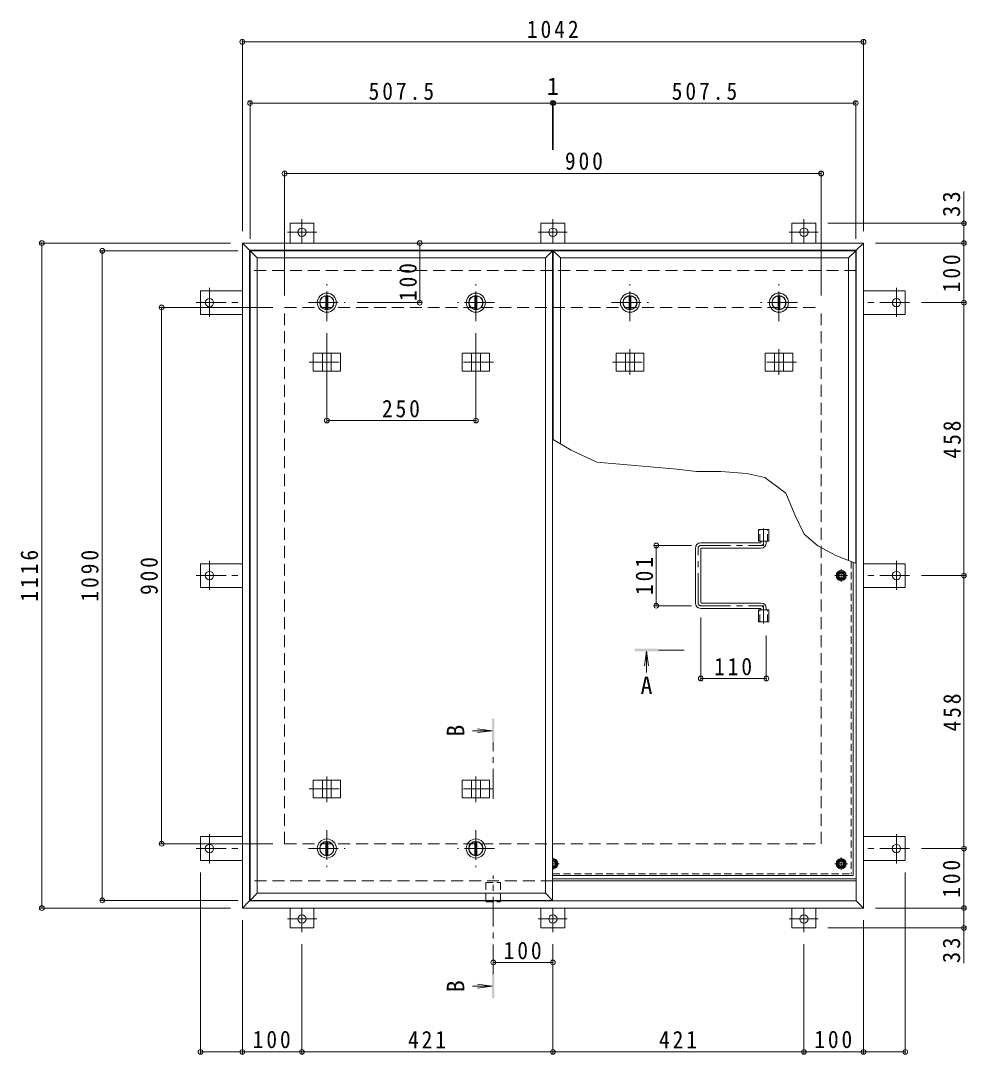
# Model space of a CAD drawing. Units: millimetres on the paper, enlarged 2 times, with parts at other scales. Extents: x -524 to 544, y -392 to 368.
# Drawn here: x -436.6 to -119.3, y -64.2 to 282.7 of the extents above; entities that cross this region are included whole.
import ezdxf
from ezdxf.enums import TextEntityAlignment as Align

# ---------------------------------------------------------------- set-up
doc = ezdxf.new("R2010")
doc.units = ezdxf.units.MM
doc.header["$LTSCALE"] = 2
doc.header["$PDMODE"] = 32
doc.header["$PDSIZE"] = 1.6
for name, pattern in [('CHAIN1', [8, 5, -1, 1, -1]), ('DASHED1', [1.8, 1.2, -0.6]), ('DASHED2', [3, 2, -1])]:
    doc.linetypes.add(name, pattern=pattern)
for name, color, linetype, lineweight in [('0-1_躯体', 2, 'DASHED2', 9), ('0-2_仕上', 3, 'Continuous', 9), ('0-3_建具', 4, 'Continuous', 9), ('0-5_寸法', 4, 'Continuous', 9), ('0-6_ハッチ', 6, 'Continuous', 5), ('0-7', 5, 'Continuous', 5), ('0-A', 3, 'CHAIN1', 9), ('0-B', 2, 'Continuous', 9), ('0-C', 2, 'Continuous', 9), ('0-E', 3, 'Continuous', 9), ('0-F', 7, 'Continuous', 9)]:
    doc.layers.add(name, color=color, linetype=linetype, lineweight=lineweight)
doc.styles.add('ＭＳ ゴシック', font='')
doc.styles.get('ＭＳ ゴシック').set_extended_font_data('MS Gothic')

msp = doc.modelspace()

# ---------------------------------------------------------------- linework, layer by layer
at = {"layer": '0-1_躯体'}
for p, q in [((-156.2, 198.902), (-359.8, 198.902)), ((-348, 186.502), (-168, 186.502)), ((-348, 6.502), (-348, 186.502)), ((-168, 6.502), (-168, 186.502)), ((-348, 6.502), (-168, 6.502)), ((-258.1, -5.898), (-359.8, -5.898))]:
    msp.add_line(p, q, dxfattribs=at)
at = {"layer": '0-1_躯体', "linetype": 'Continuous'}
msp.add_line((-156.2, -5.898), (-258.1, -5.898), dxfattribs=at)
at = {"layer": '0-2_仕上'}
for p, q in [((-359.6, -12.498), (-359.6, 205.502)), ((-357.2, 203.102), (-359.6, 205.502)), ((-260.5, 203.102), (-258.1, 205.502)), ((-257.9, 205.502), (-156.4, 205.502)), ((-255.5, 203.102), (-257.9, 205.502)), ((-257.9, 142.222), (-257.9, 205.502)), ((-158.8, 203.102), (-156.4, 205.502)), ((-156.4, 205.502), (-156.4, 100.656)), ((-357.2, -10.098), (-357.2, 203.102)), ((-255.5, 203.102), (-158.8, 203.102)), ((-255.5, 140.806), (-255.5, 203.102)), ((-158.8, 203.102), (-158.8, 101.585)), ((-189.03, 108.002), (-189.03, 112.002)), ((-189.03, 112.002), (-185.57, 112.002)), ((-185.57, 108.002), (-185.57, 112.002)), ((-189.03, 108.002), (-185.57, 108.002)), ((-189.03, 81.002), (-189.03, 85.002)), ((-189.03, 85.002), (-185.57, 85.002)), ((-185.57, 81.002), (-185.57, 85.002)), ((-189.03, 81.002), (-185.57, 81.002)), ((-359.6, -12.498), (-357.2, -10.098)), ((-260.5, -10.098), (-357.2, -10.098)), ((-258.1, -12.498), (-260.5, -10.098)), ((-258.1, -12.498), (-359.6, -12.498))]:
    msp.add_line(p, q, dxfattribs=at)
at = {"layer": '0-2_仕上', "linetype": 'DASHED1'}
for p, q in [((-188.57, 108.002), (-188.57, 112.002)), ((-186.03, 108.002), (-186.03, 112.002)), ((-188.57, 81.002), (-188.57, 85.002)), ((-186.03, 81.002), (-186.03, 85.002))]:
    msp.add_line(p, q, dxfattribs=at)
at = {"layer": '0-2_仕上'}
for points in [[(-359.6, 205.502), (-258.1, 205.502), (-258.1, -12.498)], [(-357.2, 203.102), (-260.5, 203.102), (-260.5, -10.098)]]:
    msp.add_lwpolyline(points, dxfattribs=at)
at = {"layer": '0-3_建具', "color": 2}
for p, q in [((-362.2, 208.102), (-359.8, 205.702)), ((-153.8, 208.102), (-362.2, 208.102)), ((-362.2, -15.098), (-362.2, 208.102)), ((-359.8, -12.698), (-359.8, 205.702)), ((-156.2, -12.698), (-156.2, 205.702)), ((-153.8, -15.098), (-153.8, 208.102)), ((-156.2, -5.898), (-258.1, -5.898)), ((-362.2, -15.098), (-359.8, -12.698)), ((-156.2, -12.698), (-359.8, -12.698)), ((-153.8, -15.098), (-156.2, -12.698)), ((-153.8, -15.098), (-362.2, -15.098))]:
    msp.add_line(p, q, dxfattribs=at)
at = {"layer": '0-3_建具'}
for p, q in [((-338.468, 171.102), (-329.232, 171.102)), ((-338.468, 171.102), (-338.468, 165.102)), ((-335.35, 171.102), (-335.35, 165.102)), ((-332.35, 171.102), (-332.35, 165.102)), ((-329.232, 171.102), (-329.232, 165.102)), ((-279.232, 171.102), (-288.468, 171.102)), ((-288.468, 171.102), (-288.468, 165.102)), ((-285.35, 171.102), (-285.35, 165.102)), ((-282.35, 171.102), (-282.35, 165.102)), ((-279.232, 171.102), (-279.232, 165.102)), ((-236.768, 171.102), (-227.532, 171.102)), ((-236.768, 171.102), (-236.768, 165.102)), ((-233.65, 171.102), (-233.65, 165.102)), ((-230.65, 171.102), (-230.65, 165.102)), ((-227.532, 171.102), (-227.532, 165.102)), ((-177.532, 171.102), (-186.768, 171.102)), ((-186.768, 171.102), (-186.768, 165.102)), ((-183.65, 171.102), (-183.65, 165.102)), ((-180.65, 171.102), (-180.65, 165.102)), ((-177.532, 171.102), (-177.532, 165.102)), ((-338.468, 165.102), (-329.232, 165.102)), ((-279.232, 165.102), (-288.468, 165.102)), ((-236.768, 165.102), (-227.532, 165.102)), ((-177.532, 165.102), (-186.768, 165.102)), ((-338.468, 27.902), (-329.232, 27.902)), ((-338.468, 21.902), (-338.468, 27.902)), ((-335.35, 21.902), (-335.35, 27.902)), ((-332.35, 21.902), (-332.35, 27.902)), ((-329.232, 21.902), (-329.232, 27.902)), ((-279.232, 27.902), (-288.468, 27.902)), ((-288.468, 21.902), (-288.468, 27.902)), ((-285.35, 21.902), (-285.35, 27.902)), ((-282.35, 21.902), (-282.35, 27.902)), ((-279.232, 21.902), (-279.232, 27.902)), ((-338.468, 21.902), (-329.232, 21.902)), ((-279.232, 21.902), (-288.468, 21.902))]:
    msp.add_line(p, q, dxfattribs=at)
at = {"layer": '0-3_建具', "linetype": 'CHAIN1'}
for p, q in [((-333.85, 172.526), (-333.85, 163.878)), ((-283.85, 172.526), (-283.85, 163.878)), ((-232.15, 172.526), (-232.15, 163.878)), ((-182.15, 172.526), (-182.15, 163.878)), ((-339.732, 168.102), (-327.968, 168.102)), ((-277.968, 168.102), (-289.732, 168.102)), ((-238.032, 168.102), (-226.268, 168.102)), ((-176.268, 168.102), (-188.032, 168.102)), ((-333.85, 20.479), (-333.85, 29.126)), ((-283.85, 20.479), (-283.85, 29.126)), ((-339.732, 24.902), (-327.968, 24.902)), ((-277.968, 24.902), (-289.732, 24.902))]:
    msp.add_line(p, q, dxfattribs=at)
at = {"layer": '0-3_建具', "color": 2}
msp.add_lwpolyline([(-153.8, 208.102), (-156.2, 205.702), (-359.8, 205.702)], dxfattribs=at)
at = {"layer": '0-5_寸法'}
for p, q in [((-226.6, 71.126), (-227.253, 66.169)), ((-226.6, 71.126), (-226.6, 64.005)), ((-226.6, 71.126), (-225.947, 66.169)), ((-278.4, 44.454), (-283.357, 45.107)), ((-278.4, 44.454), (-284.954, 44.454)), ((-278.4, 44.454), (-283.357, 43.801)), ((-278.4, -41.315), (-284.954, -41.315)), ((-278.4, -41.315), (-283.357, -40.663)), ((-278.4, -41.315), (-283.357, -41.968))]:
    msp.add_line(p, q, dxfattribs=at)
at = {"layer": '0-5_寸法', "linetype": 'CHAIN1'}
for p, q in [((-214, 71.526), (-222.6, 71.526)), ((-278, 21.621), (-278, 40.454)), ((-278, -37.315), (-278, -4.188))]:
    msp.add_line(p, q, dxfattribs=at)
at = {"layer": '0-5_寸法', "color": 7}
for points in [[(-243.273, 134.573), (-251.848, 138.652), (-258.1, 142.34)], [(-156.2, 100.579), (-163.109, 103.254), (-169.156, 106.538), (-173.669, 110.386), (-176.74, 116.676), (-179.903, 124.168), (-186.896, 129.412), (-192.889, 130.744), (-201.713, 131.41), (-209.788, 131.493), (-216.447, 132.242), (-243.273, 134.573)]]:
    msp.add_lwpolyline(points, dxfattribs=at)
at = {"layer": '0-5_寸法', "color": 7, "linetype": 'DASHED1'}
for points in [[(-280.46, -6.538), (-275.54, -6.538), (-275.54, -12.938)], [(-280.46, -6.538), (-280.46, -12.938), (-275.54, -12.938)]]:
    msp.add_lwpolyline(points, dxfattribs=at)
at = {"layer": '0-5_寸法'}
for points in [[(-230.6, 71.126), (-230.6, 71.926), (-222.6, 71.126), (-222.6, 71.926)], [(-277.6, 48.454), (-278.4, 48.454), (-277.6, 40.454), (-278.4, 40.454)], [(-278.4, -45.315), (-277.6, -45.315), (-278.4, -37.315), (-277.6, -37.315)]]:
    msp.add_solid(points, dxfattribs=at)
at = {"layer": '0-6_ハッチ', "linetype": 'CHAIN1'}
for p, q in [((-187.3, 112.278), (-187.3, 106.602)), ((-209.3, 87.304), (-209.3, 105.7)), ((-208.398, 106.602), (-187.3, 106.602)), ((-208.398, 86.402), (-187.3, 86.402)), ((-187.3, 80.424), (-187.3, 86.402))]:
    msp.add_line(p, q, dxfattribs=at)
at = {"layer": '0-6_ハッチ'}
for p, q in [((-188.2, 107.702), (-188.2, 108.002)), ((-186.4, 107.502), (-186.4, 108.002)), ((-210.2, 87.302), (-210.2, 105.702)), ((-188.4, 107.502), (-208.4, 107.502)), ((-208.4, 87.502), (-208.4, 105.502)), ((-208.2, 105.702), (-188.2, 105.702)), ((-208.2, 87.302), (-188.2, 87.302)), ((-188.4, 85.502), (-208.4, 85.502)), ((-188.2, 85.302), (-188.2, 85.002)), ((-186.4, 85.502), (-186.4, 85.002)), ((-258.1, -5.298), (-156.2, -5.298)), ((-258.1, -5.898), (-156.2, -5.898))]:
    msp.add_line(p, q, dxfattribs=at)
for centre, radius, start, end in [((-188.4, 107.702), 0.2, 270, 0), ((-208.4, 105.702), 1.8, 90, 180), ((-208.2, 105.502), 0.2, 90, 180), ((-188.2, 107.502), 1.8, 270, 0), ((-208.4, 87.302), 1.8, 180, 270), ((-208.2, 87.502), 0.2, 180, 270), ((-188.2, 85.502), 1.8, 0, 90), ((-188.4, 85.302), 0.2, 0, 90)]:
    msp.add_arc(centre, radius, start, end, dxfattribs=at)
at = {"layer": '0-6_ハッチ', "linetype": 'CHAIN1'}
for centre, radius, start, end in [((-208.398, 105.7), 0.902, 90, 180), ((-188.2, 107.502), 0.9, 270.29569, 0), ((-208.398, 87.304), 0.902, 180, 270), ((-188.2, 85.502), 0.9, 0, 89.70431)]:
    msp.add_arc(centre, radius, start, end, dxfattribs=at)
at = {"layer": '0-7'}
for centre, radius in [((-161.3, 96.502), 1), ((-161.3, 96.502), 0.838), ((-161.3, -0.198), 1), ((-161.3, -0.198), 0.838)]:
    msp.add_circle(centre, radius, dxfattribs=at)
for radius, start, end in [(1, 264.25845, 95.74155), (0.838, 263.1403, 96.8597)]:
    msp.add_arc((-258, -0.198), radius, start, end, dxfattribs=at)
at = {"layer": '0-A', "linetype": 'DASHED1'}
for p in [(-157.94, 101.253), (-258.1, -3.558)]:
    msp.add_line(p, (-157.94, -3.558), dxfattribs=at)
at = {"layer": '0-A', "linetype": 'Continuous'}
for q in [(-157.3, 101.005), (-258.1, -4.198)]:
    msp.add_line((-157.3, -4.198), q, dxfattribs=at)
at = {"layer": '0-A'}
for p, q in [((-161.3, 94.366), (-161.3, 98.638)), ((-159.164, 96.502), (-163.436, 96.502)), ((-258, -2.334), (-258, 1.938)), ((-161.3, -2.334), (-161.3, 1.938)), ((-255.864, -0.198), (-258.1, -0.198)), ((-159.164, -0.198), (-163.436, -0.198))]:
    msp.add_line(p, q, dxfattribs=at)
at = {"layer": '0-B'}
for p, q in [((-162.8, 96.502), (-162.05, 97.802)), ((-162.05, 97.802), (-160.551, 97.802)), ((-159.8, 96.502), (-160.551, 97.802)), ((-162.8, 96.502), (-162.05, 95.202)), ((-162.05, 95.202), (-160.551, 95.202)), ((-159.8, 96.502), (-160.551, 95.202)), ((-258.1, 1.102), (-257.251, 1.102)), ((-256.5, -0.198), (-257.251, 1.102)), ((-162.8, -0.198), (-162.05, 1.102)), ((-162.05, 1.102), (-160.551, 1.102)), ((-159.8, -0.198), (-160.551, 1.102)), ((-258.1, -1.498), (-257.251, -1.498)), ((-256.5, -0.198), (-257.251, -1.498)), ((-159.8, -0.198), (-160.551, -1.498))]:
    msp.add_line(p, q, dxfattribs=at)
msp.add_lwpolyline([(-162.8, -0.198), (-162.05, -1.498), (-160.551, -1.498)], dxfattribs=at)
for centre, radius in [((-161.3, 96.502), 1.7), ((-161.3, 96.502), 1.3), ((-161.3, -0.198), 1.7), ((-161.3, -0.198), 1.3)]:
    msp.add_circle(centre, radius, dxfattribs=at)
for radius, start, end in [(1.7, 266.62637, 93.37363), (1.3, 265.58657, 94.41343)]:
    msp.add_arc((-258, -0.198), radius, start, end, dxfattribs=at)
at = {"layer": '0-C', "linetype": 'CHAIN1'}
for p, q in [((-333.85, 181.902), (-333.85, 194.302)), ((-283.85, 181.902), (-283.85, 194.302)), ((-232.15, 181.902), (-232.15, 194.302)), ((-182.15, 181.902), (-182.15, 194.302)), ((-340.05, 188.102), (-327.65, 188.102)), ((-277.65, 188.102), (-290.05, 188.102)), ((-238.35, 188.102), (-225.95, 188.102)), ((-175.95, 188.102), (-188.35, 188.102)), ((-333.85, 11.102), (-333.85, -1.298)), ((-283.85, 11.102), (-283.85, -1.298)), ((-340.05, 4.902), (-327.65, 4.902)), ((-277.65, 4.902), (-290.05, 4.902))]:
    msp.add_line(p, q, dxfattribs=at)
at = {"layer": '0-C'}
for p, q in [((-334.15, 190.383), (-334.15, 185.822)), ((-333.55, 190.383), (-333.55, 185.822)), ((-284.15, 190.383), (-284.15, 185.822)), ((-283.55, 190.383), (-283.55, 185.822)), ((-232.45, 190.383), (-232.45, 185.822)), ((-231.85, 190.383), (-231.85, 185.822)), ((-182.45, 190.383), (-182.45, 185.822)), ((-181.85, 190.383), (-181.85, 185.822)), ((-334.15, 2.622), (-334.15, 7.182)), ((-333.55, 2.622), (-333.55, 7.182)), ((-284.15, 2.622), (-284.15, 7.182)), ((-283.55, 2.622), (-283.55, 7.182))]:
    msp.add_line(p, q, dxfattribs=at)
for centre, radius in [((-333.85, 188.102), 3.2), ((-283.85, 188.102), 3.2), ((-232.15, 188.102), 3.2), ((-182.15, 188.102), 3.2), ((-333.85, 188.102), 2.4), ((-333.85, 188.102), 2.3), ((-283.85, 188.102), 2.4), ((-283.85, 188.102), 2.3), ((-232.15, 188.102), 2.4), ((-232.15, 188.102), 2.3), ((-182.15, 188.102), 2.4), ((-182.15, 188.102), 2.3), ((-333.85, 4.902), 3.2), ((-333.85, 4.902), 2.4), ((-333.85, 4.902), 2.3), ((-283.85, 4.902), 3.2), ((-283.85, 4.902), 2.4), ((-283.85, 4.902), 2.3)]:
    msp.add_circle(centre, radius, dxfattribs=at)
at = {"layer": '0-E', "linetype": 'CHAIN1'}
for p, q in [((-342.2, 216.174), (-342.2, 208.142)), ((-258, 216.174), (-258, 208.142)), ((-173.8, 216.174), (-173.8, 208.142)), ((-337.232, 211.742), (-347.01, 211.742)), ((-262.968, 211.742), (-253.191, 211.742)), ((-178.768, 211.742), (-168.991, 211.742)), ((-373.24, 193.07), (-373.24, 183.293)), ((-142.76, 193.07), (-142.76, 183.293)), ((-377.672, 188.102), (-362.2, 188.102)), ((-138.328, 188.102), (-153.8, 188.102)), ((-373.24, 101.47), (-373.24, 91.693)), ((-142.76, 101.47), (-142.76, 91.693)), ((-377.672, 96.502), (-362.2, 96.502)), ((-138.328, 96.502), (-153.8, 96.502)), ((-373.24, -0.066), (-373.24, 9.712)), ((-142.76, -0.066), (-142.76, 9.712)), ((-377.672, 4.902), (-362.2, 4.902)), ((-138.328, 4.902), (-153.8, 4.902)), ((-342.2, -23.169), (-342.2, -15.138)), ((-258, -23.169), (-258, -15.138)), ((-173.8, -23.169), (-173.8, -15.138)), ((-337.232, -18.738), (-347.01, -18.738)), ((-262.968, -18.738), (-253.191, -18.738)), ((-178.768, -18.738), (-168.991, -18.738))]:
    msp.add_line(p, q, dxfattribs=at)
at = {"layer": '0-E'}
for p, q in [((-338.2, 214.742), (-346.2, 214.742)), ((-346.2, 208.102), (-346.2, 214.742)), ((-338.2, 208.102), (-338.2, 214.742)), ((-262, 214.742), (-254, 214.742)), ((-262, 208.102), (-262, 214.742)), ((-254, 208.102), (-254, 214.742)), ((-177.8, 214.742), (-169.8, 214.742)), ((-177.8, 208.102), (-177.8, 214.742)), ((-169.8, 208.102), (-169.8, 214.742)), ((-376.24, 192.102), (-376.24, 184.102)), ((-362.2, 192.102), (-376.24, 192.102)), ((-153.8, 192.102), (-139.76, 192.102)), ((-139.76, 192.102), (-139.76, 184.102)), ((-362.2, 184.102), (-376.24, 184.102)), ((-153.8, 184.102), (-139.76, 184.102)), ((-376.24, 100.502), (-376.24, 92.502)), ((-362.2, 100.502), (-376.24, 100.502)), ((-153.8, 100.502), (-139.76, 100.502)), ((-139.76, 100.502), (-139.76, 92.502)), ((-362.2, 92.502), (-376.24, 92.502)), ((-153.8, 92.502), (-139.76, 92.502)), ((-376.24, 0.902), (-376.24, 8.902)), ((-362.2, 8.902), (-376.24, 8.902)), ((-153.8, 8.902), (-139.76, 8.902)), ((-139.76, 0.902), (-139.76, 8.902)), ((-362.2, 0.902), (-376.24, 0.902)), ((-153.8, 0.902), (-139.76, 0.902)), ((-346.2, -15.098), (-346.2, -21.738)), ((-338.2, -15.098), (-338.2, -21.738)), ((-262, -15.098), (-262, -21.738)), ((-254, -15.098), (-254, -21.738)), ((-177.8, -15.098), (-177.8, -21.738)), ((-169.8, -15.098), (-169.8, -21.738)), ((-338.2, -21.738), (-346.2, -21.738)), ((-262, -21.738), (-254, -21.738)), ((-177.8, -21.738), (-169.8, -21.738))]:
    msp.add_line(p, q, dxfattribs=at)
for centre in [(-342.2, 211.742), (-258, 211.742), (-173.8, 211.742), (-373.24, 188.102), (-142.76, 188.102), (-373.24, 96.502), (-142.76, 96.502), (-373.24, 4.902), (-142.76, 4.902), (-342.2, -18.738), (-258, -18.738), (-173.8, -18.738)]:
    msp.add_circle(centre, 1.4, dxfattribs=at)
at = {"layer": '0-F'}
for p, q in [((-362.2, 276.245), (-362.2, 212.102)), ((-362.2, 275.645), (-153.8, 275.645)), ((-153.8, 276.245), (-153.8, 212.102)), ((-359.6, 255.686), (-359.6, 209.502)), ((-359.6, 255.086), (-258.1, 255.086)), ((-258.1, 255.686), (-258.1, 239.381)), ((-258.1, 255.086), (-257.9, 255.086)), ((-257.9, 255.686), (-257.9, 239.381)), ((-257.9, 255.086), (-156.4, 255.086)), ((-156.4, 255.686), (-156.4, 209.502)), ((-348, 232.045), (-348, 190.502)), ((-348, 231.445), (-168, 231.445)), ((-168, 232.045), (-168, 190.502)), ((-120.096, 214.742), (-120.096, 225.374)), ((-119.496, 214.742), (-165.8, 214.742)), ((-120.096, 208.102), (-120.096, 214.742)), ((-430.081, 208.102), (-366.2, 208.102)), ((-429.481, 208.102), (-429.481, -15.098)), ((-409.792, 205.502), (-363.6, 205.502)), ((-409.192, -12.498), (-409.192, 205.502)), ((-302.667, 208.102), (-302.667, 188.102)), ((-119.496, 208.102), (-149.8, 208.102)), ((-120.096, 208.102), (-120.096, 188.102)), ((-302.067, 188.102), (-323.65, 188.102)), ((-119.496, 188.102), (-134.328, 188.102)), ((-120.096, 188.102), (-120.096, 96.502)), ((-389.902, 186.502), (-352, 186.502)), ((-389.302, 6.502), (-389.302, 186.502)), ((-333.85, 147.937), (-333.85, 177.902)), ((-283.85, 147.937), (-283.85, 177.902)), ((-333.85, 148.537), (-283.85, 148.537)), ((-223.937, 106.602), (-211.498, 106.602)), ((-223.337, 106.602), (-223.337, 86.402)), ((-119.496, 96.502), (-134.328, 96.502)), ((-120.096, 96.502), (-120.096, 4.902)), ((-223.937, 86.402), (-211.498, 86.402)), ((-208.4, 61.372), (-208.4, 82.402)), ((-186.4, 61.372), (-186.4, 76.424)), ((-186.4, 61.972), (-208.4, 61.972)), ((-389.902, 6.502), (-352, 6.502)), ((-119.496, 4.902), (-134.328, 4.902)), ((-120.096, 4.902), (-120.096, -15.098)), ((-376.24, -63.965), (-376.24, -3.098)), ((-139.76, -63.965), (-139.76, -3.098)), ((-409.792, -12.498), (-363.6, -12.498)), ((-430.081, -15.098), (-366.2, -15.098)), ((-119.496, -15.098), (-149.8, -15.098)), ((-120.096, -15.098), (-120.096, -21.738)), ((-362.2, -63.965), (-362.2, -19.098)), ((-153.8, -63.965), (-153.8, -19.098)), ((-119.496, -21.738), (-165.8, -21.738)), ((-120.096, -21.738), (-120.096, -33.55)), ((-342.2, -63.965), (-342.2, -27.169)), ((-258, -63.965), (-258, -27.169)), ((-173.8, -63.965), (-173.8, -27.169)), ((-258, -33.322), (-278, -33.322)), ((-376.24, -63.365), (-362.2, -63.365)), ((-362.2, -63.365), (-342.2, -63.365)), ((-342.2, -63.365), (-258, -63.365)), ((-258, -63.365), (-173.8, -63.365)), ((-173.8, -63.365), (-153.8, -63.365)), ((-153.8, -63.365), (-139.76, -63.365))]:
    msp.add_line(p, q, dxfattribs=at)
for p in [(-362.2, 275.645), (-153.8, 275.645), (-359.6, 255.086), (-258.1, 255.086), (-257.9, 255.086), (-156.4, 255.086), (-348, 231.445), (-168, 231.445), (-120.096, 214.742), (-429.481, 208.102), (-302.667, 208.102), (-120.096, 208.102), (-409.192, 205.502), (-302.667, 188.102), (-120.096, 188.102), (-389.302, 186.502), (-333.85, 148.537), (-283.85, 148.537), (-223.337, 106.602), (-120.096, 96.502), (-223.337, 86.402), (-208.4, 61.972), (-186.4, 61.972), (-389.302, 6.502), (-120.096, 4.902), (-409.192, -12.498), (-429.481, -15.098), (-120.096, -15.098), (-120.096, -21.738), (-278, -33.322), (-258, -33.322), (-376.24, -63.365), (-362.2, -63.365), (-342.2, -63.365), (-258, -63.365), (-173.8, -63.365), (-153.8, -63.365), (-139.76, -63.365)]:
    msp.add_point(p, dxfattribs=at)

# ---------------------------------------------------------------- texts
at = {"layer": '0-5_寸法', "color": 2, "style": 'ＭＳ ゴシック'}
msp.add_text('A', height=5.865, dxfattribs=at).set_placement((-228.6, 54.986), align=Align.BOTTOM_LEFT)
for p in [(-285.973, 42.454), (-285.973, -43.315)]:
    msp.add_text('B', height=5.865, rotation=90, dxfattribs=at).set_placement(p, align=Align.BOTTOM_LEFT)
at = {"layer": '0-F', "color": 2, "style": 'ＭＳ ゴシック'}
msp.add_text('1', height=5.865, dxfattribs=at).set_placement((-260, 256.086), align=Align.BOTTOM_LEFT)
at = {"layer": '0-F', "color": 2, "char_height": 5.865, "attachment_point": 7, "style": 'ＭＳ ゴシック'}
for s, insert in [('\\T1.28;\\W0.9;1042', (-266.75, 276.845)), ('\\T1.28;\\W0.9;507.5', (-319.85, 256.086)), ('\\T1.28;\\W0.9;507.5', (-218.15, 256.086)), ('\\T1.27;\\W0.9;900', (-253.954, 232.645)), ('\\T1.27;\\W0.9;250', (-315.35, 149.537)), ('\\T1.27;\\W0.9;110', (-203.9, 62.972)), ('\\T1.27;\\W0.9;100', (-274.5, -32.322)), ('\\T1.27;\\W0.9;100', (-358.7, -62.165)), ('\\T1.27;\\W0.9;421', (-306.6, -62.165)), ('\\T1.27;\\W0.9;421', (-222.4, -62.165)), ('\\T1.27;\\W0.9;100', (-170.3, -62.165))]:
    msp.add_mtext(s, dxfattribs=dict(at, insert=insert))
at = {"layer": '0-F', "color": 2, "char_height": 5.865, "attachment_point": 7, "rotation": 90, "style": 'ＭＳ ゴシック'}
for s, insert in [('\\T1.27;\\W0.95;33', (-121.296, 216.874)), ('\\T1.27;\\W0.9;100', (-121.296, 191.602)), ('\\T1.27;\\W0.9;100', (-303.626, 188.659)), ('\\T1.27;\\W0.9;458', (-121.096, 135.802)), ('\\T1.28;\\W0.9;1116', (-430.681, 87.752)), ('\\T1.28;\\W0.9;1090', (-410.392, 87.752)), ('\\T1.27;\\W0.9;900', (-390.502, 90.002)), ('\\T1.27;\\W0.9;101', (-224.337, 90.002)), ('\\T1.27;\\W0.9;458', (-121.096, 44.202)), ('\\T1.27;\\W0.9;100', (-121.296, -11.598)), ('\\T1.27;\\W0.95;33', (-121.296, -33.55))]:
    msp.add_mtext(s, dxfattribs=dict(at, insert=insert))

doc.saveas('drawing.dxf')
